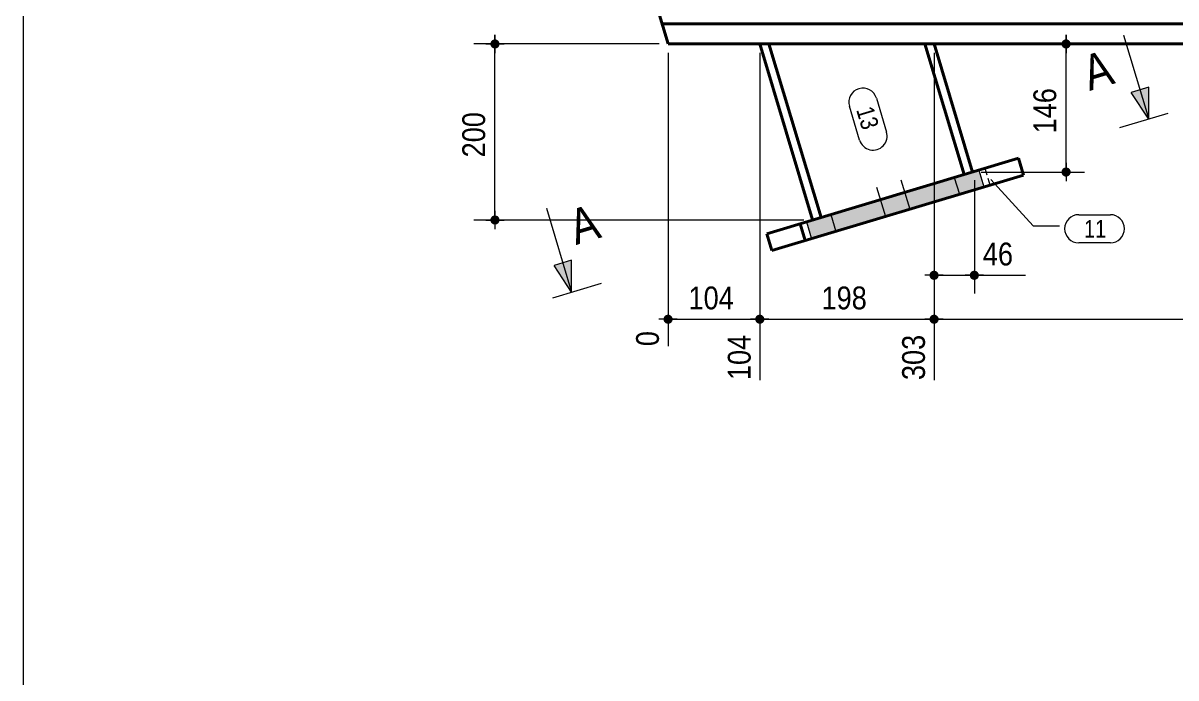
# Model space of a CAD drawing. Header units: millimetres. Extents: x 2 to 584, y 5 to 405.
# Drawn here: x 5 to 136.2, y 220.6 to 295.2 of the extents above; entities that cross this region are included whole.
import ezdxf

# ---------------------------------------------------------------- set-up
doc = ezdxf.new("R2010")
doc.units = ezdxf.units.MM
doc.linetypes.add('CACHE2', pattern=[1.190625, 0.79375, -0.396875])
for name, color, linetype, lineweight in [('Boulon', 7, 'Continuous', 0), ('Cache', 7, 'Continuous', 0), ('Cotation', 7, 'Continuous', 0), ('Couper', 6, 'Continuous', 0), ('Feuille dessin', 5, 'Continuous', 0), ('Piece', 2, 'Continuous', 0), ('Repère pièce', 3, 'Continuous', 0)]:
    doc.layers.add(name, color=color, linetype=linetype, lineweight=lineweight)
doc.styles.add('ARIAL', font='ARIAL.TTF')
doc.styles.add('COMIC_SANS_MS', font='COMIC.TTF')

# ---------------------------------------------------------------- blocks, each defined once
blk = doc.blocks.new('*A18')
at = {"layer": 'Boulon'}
for points in [[(113.78, 278.45), (114.35, 276.53), (97.51, 271.48), (96.93, 273.39)], [(110.99, 277.61), (111.57, 275.7), (94.72, 270.64), (94.15, 272.56)]]:
    blk.add_hatch(color=256, dxfattribs=at).paths.add_polyline_path(points, flags=17)
at = {"layer": 'Boulon', "linetype": 'Continuous', "lineweight": 0}
for p, q in [((113.78, 278.45), (114.35, 276.53)), ((104.92, 277.36), (105.93, 274.01)), ((110.99, 277.61), (111.57, 275.7)), ((102.14, 276.52), (103.15, 273.17)), ((96.93, 273.39), (97.51, 271.48)), ((94.15, 272.56), (94.72, 270.64))]:
    blk.add_line(p, q, dxfattribs=at)
blk = doc.blocks.new('*A19')
at = {"layer": 'Piece', "color": 2, "linetype": 'Continuous', "lineweight": 40}
for p, q in [((78.412442, 292.810591), (64.402442, 339.510591)), ((163.882535, 295.110591), (77.722442, 295.110591)), ((78.412442, 292.810591), (163.882535, 292.810591))]:
    blk.add_line(p, q, dxfattribs=at)
blk = doc.blocks.new('*A27')
at = {"layer": 'Cache', "color": 7, "linetype": 'CACHE2', "lineweight": 20}
for p, q in [((108.689331, 292.810591), (88.852748, 292.810591)), ((94.863836, 272.77363), (113.062536, 278.23324))]:
    blk.add_line(p, q, dxfattribs=at)
at = {"layer": 'Piece', "color": 2, "linetype": 'Continuous', "lineweight": 40}
for p, q in [((88.852748, 292.810591), (94.863836, 272.77363)), ((95.821663, 273.060978), (89.896779, 292.810591)), ((112.104709, 277.945892), (107.6453, 292.810591)), ((113.062536, 278.23324), (108.689331, 292.810591))]:
    blk.add_line(p, q, dxfattribs=at)
blk = doc.blocks.new('*A28')
at = {"layer": 'Cache', "color": 7, "linetype": 'CACHE2', "lineweight": 20}
blk.add_line((115.065642, 276.746111), (114.490946, 278.661763), dxfattribs=at)
at = {"layer": 'Piece', "color": 2, "linetype": 'Continuous', "lineweight": 40}
for p, q in [((89.641796, 271.207018), (118.285135, 279.80002)), ((118.285135, 279.80002), (118.859831, 277.884368)), ((118.859831, 277.884368), (90.216492, 269.291366)), ((93.435985, 272.345275), (94.010681, 270.429622)), ((90.216492, 269.291366), (89.641796, 271.207018))]:
    blk.add_line(p, q, dxfattribs=at)
blk = doc.blocks.new('*A63')
at = {"layer": 'Feuille dessin', "linetype": 'Continuous', "lineweight": 0}
blk.add_line((5, 405), (5, 5), dxfattribs=at)
blk = doc.blocks.new('*A79')
at = {"layer": 'Cotation'}
for points in [[(58.69, 292.29), (58.66, 292.29), (58.64, 292.3), (58.61, 292.3), (58.59, 292.31), (58.56, 292.31), (58.54, 292.32), (58.51, 292.33), (58.49, 292.34), (58.47, 292.35), (58.45, 292.36), (58.42, 292.38), (58.4, 292.39), (58.38, 292.41), (58.36, 292.43), (58.34, 292.44), (58.33, 292.46), (58.31, 292.48), (58.29, 292.5), (58.28, 292.52), (58.27, 292.54), (58.25, 292.57), (58.24, 292.59), (58.23, 292.61), (58.22, 292.64), (58.21, 292.66), (58.21, 292.68), (58.2, 292.71), (58.2, 292.73), (58.19, 292.76), (58.19, 292.79), (58.19, 292.81), (58.19, 292.84), (58.19, 292.86), (58.2, 292.89), (58.2, 292.91), (58.21, 292.94), (58.21, 292.96), (58.22, 292.99), (58.23, 293.01), (58.24, 293.03), (58.25, 293.06), (58.27, 293.08), (58.28, 293.1), (58.29, 293.12), (58.31, 293.14), (58.33, 293.16), (58.34, 293.18), (58.36, 293.2), (58.38, 293.21), (58.4, 293.23), (58.42, 293.24), (58.45, 293.26), (58.47, 293.27), (58.49, 293.28), (58.51, 293.29), (58.54, 293.3), (58.56, 293.31), (58.59, 293.32), (58.61, 293.32), (58.64, 293.32), (58.66, 293.33), (58.69, 293.33), (58.71, 293.33), (58.74, 293.33), (58.76, 293.33), (58.79, 293.32), (58.81, 293.32), (58.84, 293.32), (58.86, 293.31), (58.89, 293.3), (58.91, 293.29), (58.93, 293.28), (58.96, 293.27), (58.98, 293.26), (59, 293.24), (59.02, 293.23), (59.04, 293.21), (59.06, 293.2), (59.08, 293.18), (59.1, 293.16), (59.11, 293.14), (59.13, 293.12), (59.14, 293.1), (59.16, 293.08), (59.17, 293.06), (59.18, 293.03), (59.19, 293.01), (59.2, 292.99), (59.21, 292.96), (59.22, 292.94), (59.22, 292.91), (59.23, 292.89), (59.23, 292.86), (59.23, 292.84), (59.23, 292.81), (59.23, 292.79), (59.23, 292.76), (59.23, 292.73), (59.22, 292.71), (59.22, 292.68), (59.21, 292.66), (59.2, 292.64), (59.19, 292.61), (59.18, 292.59), (59.17, 292.57), (59.16, 292.54), (59.14, 292.52), (59.13, 292.5), (59.11, 292.48), (59.1, 292.46), (59.08, 292.44), (59.06, 292.43), (59.04, 292.41), (59.02, 292.39), (59, 292.38), (58.98, 292.36), (58.96, 292.35), (58.93, 292.34), (58.91, 292.33), (58.89, 292.32), (58.86, 292.31), (58.84, 292.31), (58.81, 292.3), (58.79, 292.3), (58.76, 292.29), (58.74, 292.29), (58.71, 292.29)], [(58.69, 272.25), (58.66, 272.26), (58.64, 272.26), (58.61, 272.26), (58.59, 272.27), (58.56, 272.28), (58.54, 272.28), (58.51, 272.29), (58.49, 272.3), (58.47, 272.32), (58.45, 272.33), (58.42, 272.34), (58.4, 272.36), (58.38, 272.37), (58.36, 272.39), (58.34, 272.41), (58.33, 272.42), (58.31, 272.44), (58.29, 272.46), (58.28, 272.48), (58.27, 272.51), (58.25, 272.53), (58.24, 272.55), (58.23, 272.57), (58.22, 272.6), (58.21, 272.62), (58.21, 272.65), (58.2, 272.67), (58.2, 272.7), (58.19, 272.72), (58.19, 272.75), (58.19, 272.77), (58.19, 272.8), (58.19, 272.82), (58.2, 272.85), (58.2, 272.88), (58.21, 272.9), (58.21, 272.92), (58.22, 272.95), (58.23, 272.97), (58.24, 273), (58.25, 273.02), (58.27, 273.04), (58.28, 273.06), (58.29, 273.08), (58.31, 273.1), (58.33, 273.12), (58.34, 273.14), (58.36, 273.16), (58.38, 273.18), (58.4, 273.19), (58.42, 273.21), (58.45, 273.22), (58.47, 273.23), (58.49, 273.24), (58.51, 273.25), (58.54, 273.26), (58.56, 273.27), (58.59, 273.28), (58.61, 273.28), (58.64, 273.29), (58.66, 273.29), (58.69, 273.29), (58.71, 273.29), (58.74, 273.29), (58.76, 273.29), (58.79, 273.29), (58.81, 273.28), (58.84, 273.28), (58.86, 273.27), (58.89, 273.26), (58.91, 273.25), (58.93, 273.24), (58.96, 273.23), (58.98, 273.22), (59, 273.21), (59.02, 273.19), (59.04, 273.18), (59.06, 273.16), (59.08, 273.14), (59.1, 273.12), (59.11, 273.1), (59.13, 273.08), (59.14, 273.06), (59.16, 273.04), (59.17, 273.02), (59.18, 273), (59.19, 272.97), (59.2, 272.95), (59.21, 272.92), (59.22, 272.9), (59.22, 272.88), (59.23, 272.85), (59.23, 272.82), (59.23, 272.8), (59.23, 272.77), (59.23, 272.75), (59.23, 272.72), (59.23, 272.7), (59.22, 272.67), (59.22, 272.65), (59.21, 272.62), (59.2, 272.6), (59.19, 272.57), (59.18, 272.55), (59.17, 272.53), (59.16, 272.51), (59.14, 272.48), (59.13, 272.46), (59.11, 272.44), (59.1, 272.42), (59.08, 272.41), (59.06, 272.39), (59.04, 272.37), (59.02, 272.36), (59, 272.34), (58.98, 272.33), (58.96, 272.32), (58.93, 272.3), (58.91, 272.29), (58.89, 272.28), (58.86, 272.28), (58.84, 272.27), (58.81, 272.26), (58.79, 272.26), (58.76, 272.26), (58.74, 272.25), (58.71, 272.25)]]:
    blk.add_hatch(color=256, dxfattribs=at).paths.add_polyline_path(points, flags=17)
at = {"layer": 'Cotation', "linetype": 'Continuous', "lineweight": 0}
for p, q in [((77.41, 292.81), (56.29, 292.81)), ((57.67, 292.81), (59.75, 292.81)), ((58.71, 293.85), (58.71, 291.77)), ((58.71, 292.81), (58.71, 293.85)), ((58.71, 272.77), (58.71, 292.81)), ((58.71, 273.81), (58.71, 271.73)), ((93.86, 272.77), (56.29, 272.77)), ((57.67, 272.77), (59.75, 272.77)), ((58.71, 272.77), (58.71, 271.73))]:
    blk.add_line(p, q, dxfattribs=at)
at = {"layer": 'Cotation'}
for p in [(58.71, 292.81), (58.71, 272.77)]:
    blk.add_point(p, dxfattribs=at)
at = {"layer": 'Cotation', "style": 'ARIAL', "width": 0.85}
blk.add_text('200', height=2.6, rotation=90.0002, dxfattribs=at).set_placement((57.59, 279.9))
blk = doc.blocks.new('*A81')
at = {"layer": 'Couper'}
for points in [[(133.13, 287.91), (133.13, 284.25), (131.12, 287.3)], [(67.44, 268.2), (67.44, 264.55), (65.43, 267.6)]]:
    blk.add_hatch(color=256, dxfattribs=at).paths.add_polyline_path(points, flags=17)
at = {"layer": 'Couper', "linetype": 'Continuous', "lineweight": 0}
for p, q in [((130.26, 293.83), (130.26, 293.83)), ((130.26, 293.83), (133.13, 284.25)), ((133.13, 287.91), (131.12, 287.3)), ((133.13, 284.25), (133.13, 287.91)), ((133.13, 284.25), (131.12, 287.3)), ((135.31, 284.91), (129.78, 283.25)), ((64.57, 274.13), (64.57, 274.13)), ((64.57, 274.13), (67.44, 264.55)), ((67.44, 268.2), (65.43, 267.6)), ((67.44, 264.55), (67.44, 268.2)), ((67.44, 264.55), (65.43, 267.6)), ((70.8, 265.55), (65.26, 263.89))]:
    blk.add_line(p, q, dxfattribs=at)
at = {"layer": 'Couper', "style": 'ARIAL', "width": 0.85}
for p in [(126.37, 287.45), (67.92, 269.91)]:
    blk.add_text('A', height=4, rotation=16.7017, dxfattribs=at).set_placement(p)
blk = doc.blocks.new('*A82')
at = {"layer": 'Repère pièce', "linetype": 'Continuous', "lineweight": 0}
for p, q in [((115.152746, 277.370387), (119.950194, 272.123743)), ((125.150194, 273.373743), (128.750585, 273.373743)), ((119.950194, 272.123743), (122.950194, 272.123743)), ((128.750585, 270.173743), (125.150194, 270.173743))]:
    blk.add_line(p, q, dxfattribs=at)
for centre, start, end in [((125.150194, 271.773743), 90, 270), ((128.750585, 271.773743), 270, 90)]:
    blk.add_arc(centre, 1.6, start, end, dxfattribs=at)
at = {"layer": 'Repère pièce', "style": 'COMIC_SANS_MS', "width": 0.85}
blk.add_text('11', height=2, dxfattribs=at).set_placement((125.750194, 270.773743))
blk = doc.blocks.new('*A86')
at = {"layer": 'Repère pièce', "linetype": 'Continuous', "lineweight": 0}
for p, q in [((102.122748, 286.646366), (103.280222, 282.788122)), ((100.215177, 281.868608), (99.057704, 285.726852))]:
    blk.add_line(p, q, dxfattribs=at)
for centre, start, end in [((100.590226, 286.186609), 16.699244, 196.699244), ((101.7477, 282.328365), 196.699244, 16.699244)]:
    blk.add_arc(centre, 1.6, start, end, dxfattribs=at)
at = {"layer": 'Repère pièce', "style": 'COMIC_SANS_MS', "width": 0.85}
blk.add_text('13', height=2, rotation=-73.298491, dxfattribs=at).set_placement((99.804809, 285.324565))
blk = doc.blocks.new('*A91')
at = {"layer": 'Cotation'}
for points in [[(123.69, 292.29), (123.66, 292.29), (123.64, 292.3), (123.61, 292.3), (123.59, 292.31), (123.56, 292.31), (123.54, 292.32), (123.51, 292.33), (123.49, 292.34), (123.47, 292.35), (123.45, 292.36), (123.42, 292.38), (123.4, 292.39), (123.38, 292.41), (123.36, 292.43), (123.34, 292.44), (123.33, 292.46), (123.31, 292.48), (123.29, 292.5), (123.28, 292.52), (123.27, 292.54), (123.25, 292.57), (123.24, 292.59), (123.23, 292.61), (123.22, 292.64), (123.21, 292.66), (123.21, 292.68), (123.2, 292.71), (123.2, 292.73), (123.19, 292.76), (123.19, 292.79), (123.19, 292.81), (123.19, 292.84), (123.19, 292.86), (123.2, 292.89), (123.2, 292.91), (123.21, 292.94), (123.21, 292.96), (123.22, 292.99), (123.23, 293.01), (123.24, 293.03), (123.25, 293.06), (123.27, 293.08), (123.28, 293.1), (123.29, 293.12), (123.31, 293.14), (123.33, 293.16), (123.34, 293.18), (123.36, 293.2), (123.38, 293.21), (123.4, 293.23), (123.42, 293.24), (123.45, 293.26), (123.47, 293.27), (123.49, 293.28), (123.51, 293.29), (123.54, 293.3), (123.56, 293.31), (123.59, 293.32), (123.61, 293.32), (123.64, 293.32), (123.66, 293.33), (123.69, 293.33), (123.71, 293.33), (123.74, 293.33), (123.76, 293.33), (123.79, 293.32), (123.81, 293.32), (123.84, 293.32), (123.86, 293.31), (123.89, 293.3), (123.91, 293.29), (123.93, 293.28), (123.96, 293.27), (123.98, 293.26), (124, 293.24), (124.02, 293.23), (124.04, 293.21), (124.06, 293.2), (124.08, 293.18), (124.1, 293.16), (124.11, 293.14), (124.13, 293.12), (124.14, 293.1), (124.16, 293.08), (124.17, 293.06), (124.18, 293.03), (124.19, 293.01), (124.2, 292.99), (124.21, 292.96), (124.22, 292.94), (124.22, 292.91), (124.23, 292.89), (124.23, 292.86), (124.23, 292.84), (124.23, 292.81), (124.23, 292.79), (124.23, 292.76), (124.23, 292.73), (124.22, 292.71), (124.22, 292.68), (124.21, 292.66), (124.2, 292.64), (124.19, 292.61), (124.18, 292.59), (124.17, 292.57), (124.16, 292.54), (124.14, 292.52), (124.13, 292.5), (124.11, 292.48), (124.1, 292.46), (124.08, 292.44), (124.06, 292.43), (124.04, 292.41), (124.02, 292.39), (124, 292.38), (123.98, 292.36), (123.96, 292.35), (123.93, 292.34), (123.91, 292.33), (123.89, 292.32), (123.86, 292.31), (123.84, 292.31), (123.81, 292.3), (123.79, 292.3), (123.76, 292.29), (123.74, 292.29), (123.71, 292.29)], [(123.69, 277.71), (123.66, 277.72), (123.64, 277.72), (123.61, 277.72), (123.59, 277.73), (123.56, 277.74), (123.54, 277.74), (123.51, 277.75), (123.49, 277.76), (123.47, 277.77), (123.45, 277.79), (123.42, 277.8), (123.4, 277.82), (123.38, 277.83), (123.36, 277.85), (123.34, 277.87), (123.33, 277.88), (123.31, 277.9), (123.29, 277.92), (123.28, 277.94), (123.27, 277.97), (123.25, 277.99), (123.24, 278.01), (123.23, 278.03), (123.22, 278.06), (123.21, 278.08), (123.21, 278.11), (123.2, 278.13), (123.2, 278.16), (123.19, 278.18), (123.19, 278.21), (123.19, 278.23), (123.19, 278.26), (123.19, 278.28), (123.2, 278.31), (123.2, 278.33), (123.21, 278.36), (123.21, 278.38), (123.22, 278.41), (123.23, 278.43), (123.24, 278.46), (123.25, 278.48), (123.27, 278.5), (123.28, 278.52), (123.29, 278.54), (123.31, 278.56), (123.33, 278.58), (123.34, 278.6), (123.36, 278.62), (123.38, 278.64), (123.4, 278.65), (123.42, 278.67), (123.45, 278.68), (123.47, 278.69), (123.49, 278.7), (123.51, 278.71), (123.54, 278.72), (123.56, 278.73), (123.59, 278.74), (123.61, 278.74), (123.64, 278.75), (123.66, 278.75), (123.69, 278.75), (123.71, 278.75), (123.74, 278.75), (123.76, 278.75), (123.79, 278.75), (123.81, 278.74), (123.84, 278.74), (123.86, 278.73), (123.89, 278.72), (123.91, 278.71), (123.93, 278.7), (123.96, 278.69), (123.98, 278.68), (124, 278.67), (124.02, 278.65), (124.04, 278.64), (124.06, 278.62), (124.08, 278.6), (124.1, 278.58), (124.11, 278.56), (124.13, 278.54), (124.14, 278.52), (124.16, 278.5), (124.17, 278.48), (124.18, 278.46), (124.19, 278.43), (124.2, 278.41), (124.21, 278.38), (124.22, 278.36), (124.22, 278.33), (124.23, 278.31), (124.23, 278.28), (124.23, 278.26), (124.23, 278.23), (124.23, 278.21), (124.23, 278.18), (124.23, 278.16), (124.22, 278.13), (124.22, 278.11), (124.21, 278.08), (124.2, 278.06), (124.19, 278.03), (124.18, 278.01), (124.17, 277.99), (124.16, 277.97), (124.14, 277.94), (124.13, 277.92), (124.11, 277.9), (124.1, 277.88), (124.08, 277.87), (124.06, 277.85), (124.04, 277.83), (124.02, 277.82), (124, 277.8), (123.98, 277.79), (123.96, 277.77), (123.93, 277.76), (123.91, 277.75), (123.89, 277.74), (123.86, 277.74), (123.84, 277.73), (123.81, 277.72), (123.79, 277.72), (123.76, 277.72), (123.74, 277.71), (123.71, 277.71)]]:
    blk.add_hatch(color=256, dxfattribs=at).paths.add_polyline_path(points, flags=17)
at = {"layer": 'Cotation', "linetype": 'Continuous', "lineweight": 0}
for p, q in [((109.69, 292.81), (125.79, 292.81)), ((122.67, 292.81), (124.75, 292.81)), ((123.71, 293.85), (123.71, 291.77)), ((123.71, 292.81), (123.71, 293.85)), ((123.71, 278.23), (123.71, 292.81)), ((114.06, 278.23), (125.79, 278.23)), ((122.67, 278.23), (124.75, 278.23)), ((123.71, 279.27), (123.71, 277.19)), ((123.71, 278.23), (123.71, 277.19))]:
    blk.add_line(p, q, dxfattribs=at)
at = {"layer": 'Cotation'}
for p in [(123.71, 292.81), (123.71, 278.23)]:
    blk.add_point(p, dxfattribs=at)
at = {"layer": 'Cotation', "style": 'ARIAL', "width": 0.85}
blk.add_text('146', height=2.6, rotation=90.0002, dxfattribs=at).set_placement((122.59, 282.63))
blk = doc.blocks.new('*A92')
at = {"layer": 'Cotation'}
for points in [[(108.66, 265.96), (108.64, 265.96), (108.61, 265.96), (108.59, 265.97), (108.56, 265.97), (108.54, 265.98), (108.51, 265.99), (108.49, 266), (108.47, 266.01), (108.44, 266.02), (108.42, 266.03), (108.4, 266.04), (108.38, 266.06), (108.36, 266.07), (108.34, 266.09), (108.32, 266.11), (108.3, 266.13), (108.29, 266.15), (108.27, 266.17), (108.26, 266.19), (108.24, 266.21), (108.23, 266.23), (108.22, 266.25), (108.21, 266.28), (108.2, 266.3), (108.19, 266.32), (108.18, 266.35), (108.18, 266.37), (108.17, 266.4), (108.17, 266.42), (108.17, 266.45), (108.17, 266.48), (108.17, 266.5), (108.17, 266.53), (108.17, 266.55), (108.18, 266.58), (108.18, 266.6), (108.19, 266.63), (108.2, 266.65), (108.21, 266.67), (108.22, 266.7), (108.23, 266.72), (108.24, 266.74), (108.26, 266.76), (108.27, 266.79), (108.29, 266.81), (108.3, 266.82), (108.32, 266.84), (108.34, 266.86), (108.36, 266.88), (108.38, 266.89), (108.4, 266.91), (108.42, 266.92), (108.44, 266.93), (108.47, 266.95), (108.49, 266.96), (108.51, 266.97), (108.54, 266.97), (108.56, 266.98), (108.59, 266.99), (108.61, 266.99), (108.64, 266.99), (108.66, 267), (108.69, 267), (108.71, 267), (108.74, 266.99), (108.77, 266.99), (108.79, 266.99), (108.82, 266.98), (108.84, 266.97), (108.86, 266.97), (108.89, 266.96), (108.91, 266.95), (108.93, 266.93), (108.96, 266.92), (108.98, 266.91), (109, 266.89), (109.02, 266.88), (109.04, 266.86), (109.06, 266.84), (109.07, 266.82), (109.09, 266.81), (109.11, 266.79), (109.12, 266.76), (109.14, 266.74), (109.15, 266.72), (109.16, 266.7), (109.17, 266.67), (109.18, 266.65), (109.19, 266.63), (109.19, 266.6), (109.2, 266.58), (109.2, 266.55), (109.21, 266.53), (109.21, 266.5), (109.21, 266.48), (109.21, 266.45), (109.21, 266.42), (109.2, 266.4), (109.2, 266.37), (109.19, 266.35), (109.19, 266.32), (109.18, 266.3), (109.17, 266.28), (109.16, 266.25), (109.15, 266.23), (109.14, 266.21), (109.12, 266.19), (109.11, 266.17), (109.09, 266.15), (109.07, 266.13), (109.06, 266.11), (109.04, 266.09), (109.02, 266.07), (109, 266.06), (108.98, 266.04), (108.96, 266.03), (108.93, 266.02), (108.91, 266.01), (108.89, 266), (108.86, 265.99), (108.84, 265.98), (108.82, 265.97), (108.79, 265.97), (108.77, 265.96), (108.74, 265.96), (108.71, 265.96), (108.69, 265.96)], [(113.24, 265.96), (113.22, 265.96), (113.19, 265.96), (113.17, 265.97), (113.14, 265.97), (113.12, 265.98), (113.09, 265.99), (113.07, 266), (113.05, 266.01), (113.02, 266.02), (113, 266.03), (112.98, 266.04), (112.96, 266.06), (112.94, 266.07), (112.92, 266.09), (112.9, 266.11), (112.88, 266.13), (112.87, 266.15), (112.85, 266.17), (112.84, 266.19), (112.82, 266.21), (112.81, 266.23), (112.8, 266.25), (112.79, 266.28), (112.78, 266.3), (112.77, 266.32), (112.77, 266.35), (112.76, 266.37), (112.76, 266.4), (112.75, 266.42), (112.75, 266.45), (112.75, 266.48), (112.75, 266.5), (112.75, 266.53), (112.76, 266.55), (112.76, 266.58), (112.77, 266.6), (112.77, 266.63), (112.78, 266.65), (112.79, 266.67), (112.8, 266.7), (112.81, 266.72), (112.82, 266.74), (112.84, 266.76), (112.85, 266.79), (112.87, 266.81), (112.88, 266.82), (112.9, 266.84), (112.92, 266.86), (112.94, 266.88), (112.96, 266.89), (112.98, 266.91), (113, 266.92), (113.02, 266.93), (113.05, 266.95), (113.07, 266.96), (113.09, 266.97), (113.12, 266.97), (113.14, 266.98), (113.17, 266.99), (113.19, 266.99), (113.22, 266.99), (113.24, 267), (113.27, 267), (113.3, 267), (113.32, 266.99), (113.35, 266.99), (113.37, 266.99), (113.4, 266.98), (113.42, 266.97), (113.44, 266.97), (113.47, 266.96), (113.49, 266.95), (113.51, 266.93), (113.54, 266.92), (113.56, 266.91), (113.58, 266.89), (113.6, 266.88), (113.62, 266.86), (113.64, 266.84), (113.66, 266.82), (113.67, 266.81), (113.69, 266.79), (113.7, 266.76), (113.72, 266.74), (113.73, 266.72), (113.74, 266.7), (113.75, 266.67), (113.76, 266.65), (113.77, 266.63), (113.77, 266.6), (113.78, 266.58), (113.78, 266.55), (113.79, 266.53), (113.79, 266.5), (113.79, 266.48), (113.79, 266.45), (113.79, 266.42), (113.78, 266.4), (113.78, 266.37), (113.77, 266.35), (113.77, 266.32), (113.76, 266.3), (113.75, 266.28), (113.74, 266.25), (113.73, 266.23), (113.72, 266.21), (113.7, 266.19), (113.69, 266.17), (113.67, 266.15), (113.66, 266.13), (113.64, 266.11), (113.62, 266.09), (113.6, 266.07), (113.58, 266.06), (113.56, 266.04), (113.54, 266.03), (113.51, 266.02), (113.49, 266.01), (113.47, 266), (113.44, 265.99), (113.42, 265.98), (113.4, 265.97), (113.37, 265.97), (113.35, 265.96), (113.32, 265.96), (113.3, 265.96), (113.27, 265.96)]]:
    blk.add_hatch(color=256, dxfattribs=at).paths.add_polyline_path(points, flags=17)
at = {"layer": 'Cotation', "linetype": 'Continuous', "lineweight": 0}
for p, q in [((108.69, 291.81), (108.69, 264.4)), ((113.27, 277.3), (113.27, 264.4)), ((109.73, 266.48), (107.65, 266.48)), ((108.69, 266.48), (107.65, 266.48)), ((108.69, 267.52), (108.69, 265.44)), ((108.69, 266.48), (113.27, 266.48)), ((114.31, 266.48), (112.23, 266.48)), ((113.27, 267.52), (113.27, 265.44)), ((113.27, 266.48), (119.08, 266.48)), ((113.27, 266.48), (119.08, 266.48))]:
    blk.add_line(p, q, dxfattribs=at)
at = {"layer": 'Cotation'}
for p in [(108.69, 266.48), (113.27, 266.48)]:
    blk.add_point(p, dxfattribs=at)
at = {"layer": 'Cotation', "style": 'ARIAL', "width": 0.85}
blk.add_text('46', height=2.6, dxfattribs=at).set_placement((114.24, 267.6))
blk = doc.blocks.new('*A95')
at = {"layer": 'Cotation'}
for points in [[(78.39, 260.96), (78.36, 260.96), (78.34, 260.96), (78.31, 260.97), (78.29, 260.97), (78.26, 260.98), (78.24, 260.99), (78.21, 261), (78.19, 261.01), (78.17, 261.02), (78.15, 261.03), (78.12, 261.04), (78.1, 261.06), (78.08, 261.07), (78.06, 261.09), (78.04, 261.11), (78.03, 261.13), (78.01, 261.15), (77.99, 261.17), (77.98, 261.19), (77.97, 261.21), (77.95, 261.23), (77.94, 261.25), (77.93, 261.28), (77.92, 261.3), (77.91, 261.32), (77.91, 261.35), (77.9, 261.37), (77.9, 261.4), (77.89, 261.42), (77.89, 261.45), (77.89, 261.48), (77.89, 261.5), (77.89, 261.53), (77.9, 261.55), (77.9, 261.58), (77.91, 261.6), (77.91, 261.63), (77.92, 261.65), (77.93, 261.67), (77.94, 261.7), (77.95, 261.72), (77.97, 261.74), (77.98, 261.76), (77.99, 261.79), (78.01, 261.81), (78.03, 261.82), (78.04, 261.84), (78.06, 261.86), (78.08, 261.88), (78.1, 261.89), (78.12, 261.91), (78.15, 261.92), (78.17, 261.93), (78.19, 261.95), (78.21, 261.96), (78.24, 261.97), (78.26, 261.97), (78.29, 261.98), (78.31, 261.99), (78.34, 261.99), (78.36, 261.99), (78.39, 262), (78.41, 262), (78.44, 262), (78.46, 261.99), (78.49, 261.99), (78.51, 261.99), (78.54, 261.98), (78.56, 261.97), (78.59, 261.97), (78.61, 261.96), (78.63, 261.95), (78.66, 261.93), (78.68, 261.92), (78.7, 261.91), (78.72, 261.89), (78.74, 261.88), (78.76, 261.86), (78.78, 261.84), (78.8, 261.82), (78.81, 261.81), (78.83, 261.79), (78.84, 261.76), (78.86, 261.74), (78.87, 261.72), (78.88, 261.7), (78.89, 261.67), (78.9, 261.65), (78.91, 261.63), (78.92, 261.6), (78.92, 261.58), (78.93, 261.55), (78.93, 261.53), (78.93, 261.5), (78.93, 261.48), (78.93, 261.45), (78.93, 261.42), (78.93, 261.4), (78.92, 261.37), (78.92, 261.35), (78.91, 261.32), (78.9, 261.3), (78.89, 261.28), (78.88, 261.25), (78.87, 261.23), (78.86, 261.21), (78.84, 261.19), (78.83, 261.17), (78.81, 261.15), (78.8, 261.13), (78.78, 261.11), (78.76, 261.09), (78.74, 261.07), (78.72, 261.06), (78.7, 261.04), (78.68, 261.03), (78.66, 261.02), (78.63, 261.01), (78.61, 261), (78.59, 260.99), (78.56, 260.98), (78.54, 260.97), (78.51, 260.97), (78.49, 260.96), (78.46, 260.96), (78.44, 260.96), (78.41, 260.96)], [(88.83, 260.96), (88.8, 260.96), (88.78, 260.96), (88.75, 260.97), (88.73, 260.97), (88.7, 260.98), (88.68, 260.99), (88.65, 261), (88.63, 261.01), (88.61, 261.02), (88.59, 261.03), (88.56, 261.04), (88.54, 261.06), (88.52, 261.07), (88.5, 261.09), (88.49, 261.11), (88.47, 261.13), (88.45, 261.15), (88.44, 261.17), (88.42, 261.19), (88.41, 261.21), (88.39, 261.23), (88.38, 261.25), (88.37, 261.28), (88.36, 261.3), (88.36, 261.32), (88.35, 261.35), (88.34, 261.37), (88.34, 261.4), (88.34, 261.42), (88.33, 261.45), (88.33, 261.48), (88.33, 261.5), (88.34, 261.53), (88.34, 261.55), (88.34, 261.58), (88.35, 261.6), (88.36, 261.63), (88.36, 261.65), (88.37, 261.67), (88.38, 261.7), (88.39, 261.72), (88.41, 261.74), (88.42, 261.76), (88.44, 261.79), (88.45, 261.81), (88.47, 261.82), (88.49, 261.84), (88.5, 261.86), (88.52, 261.88), (88.54, 261.89), (88.56, 261.91), (88.59, 261.92), (88.61, 261.93), (88.63, 261.95), (88.65, 261.96), (88.68, 261.97), (88.7, 261.97), (88.73, 261.98), (88.75, 261.99), (88.78, 261.99), (88.8, 261.99), (88.83, 262), (88.85, 262), (88.88, 262), (88.9, 261.99), (88.93, 261.99), (88.95, 261.99), (88.98, 261.98), (89, 261.97), (89.03, 261.97), (89.05, 261.96), (89.08, 261.95), (89.1, 261.93), (89.12, 261.92), (89.14, 261.91), (89.16, 261.89), (89.18, 261.88), (89.2, 261.86), (89.22, 261.84), (89.24, 261.82), (89.25, 261.81), (89.27, 261.79), (89.29, 261.76), (89.3, 261.74), (89.31, 261.72), (89.32, 261.7), (89.33, 261.67), (89.34, 261.65), (89.35, 261.63), (89.36, 261.6), (89.36, 261.58), (89.37, 261.55), (89.37, 261.53), (89.37, 261.5), (89.37, 261.48), (89.37, 261.45), (89.37, 261.42), (89.37, 261.4), (89.36, 261.37), (89.36, 261.35), (89.35, 261.32), (89.34, 261.3), (89.33, 261.28), (89.32, 261.25), (89.31, 261.23), (89.3, 261.21), (89.29, 261.19), (89.27, 261.17), (89.25, 261.15), (89.24, 261.13), (89.22, 261.11), (89.2, 261.09), (89.18, 261.07), (89.16, 261.06), (89.14, 261.04), (89.12, 261.03), (89.1, 261.02), (89.08, 261.01), (89.05, 261), (89.03, 260.99), (89, 260.98), (88.98, 260.97), (88.95, 260.97), (88.93, 260.96), (88.9, 260.96), (88.88, 260.96), (88.85, 260.96)]]:
    blk.add_hatch(color=256, dxfattribs=at).paths.add_polyline_path(points, flags=17)
at = {"layer": 'Cotation', "linetype": 'Continuous', "lineweight": 0}
for p, q in [((78.41, 291.81), (78.41, 258.41)), ((88.85, 291.81), (88.85, 254.55)), ((78.41, 262.52), (78.41, 260.44)), ((88.85, 262.52), (88.85, 260.44)), ((79.45, 261.48), (77.37, 261.48)), ((78.41, 261.48), (77.37, 261.48)), ((78.41, 261.48), (88.85, 261.48)), ((89.89, 261.48), (87.81, 261.48)), ((88.85, 261.48), (89.89, 261.48))]:
    blk.add_line(p, q, dxfattribs=at)
at = {"layer": 'Cotation'}
for p in [(78.41, 261.48), (88.85, 261.48)]:
    blk.add_point(p, dxfattribs=at)
at = {"layer": 'Cotation', "style": 'ARIAL', "width": 0.85}
blk.add_text('104', height=2.6, dxfattribs=at).set_placement((80.74, 262.6))
for s, p in [('0', (77.37, 258.41)), ('104', (87.81, 254.55))]:
    blk.add_text(s, height=2.6, rotation=90.0002, dxfattribs=at).set_placement(p)
blk = doc.blocks.new('*A96')
at = {"layer": 'Cotation'}
for points in [[(88.83, 260.96), (88.8, 260.96), (88.78, 260.96), (88.75, 260.97), (88.73, 260.97), (88.7, 260.98), (88.68, 260.99), (88.65, 261), (88.63, 261.01), (88.61, 261.02), (88.59, 261.03), (88.56, 261.04), (88.54, 261.06), (88.52, 261.07), (88.5, 261.09), (88.49, 261.11), (88.47, 261.13), (88.45, 261.15), (88.44, 261.17), (88.42, 261.19), (88.41, 261.21), (88.39, 261.23), (88.38, 261.25), (88.37, 261.28), (88.36, 261.3), (88.36, 261.32), (88.35, 261.35), (88.34, 261.37), (88.34, 261.4), (88.34, 261.42), (88.33, 261.45), (88.33, 261.48), (88.33, 261.5), (88.34, 261.53), (88.34, 261.55), (88.34, 261.58), (88.35, 261.6), (88.36, 261.63), (88.36, 261.65), (88.37, 261.67), (88.38, 261.7), (88.39, 261.72), (88.41, 261.74), (88.42, 261.76), (88.44, 261.79), (88.45, 261.81), (88.47, 261.82), (88.49, 261.84), (88.5, 261.86), (88.52, 261.88), (88.54, 261.89), (88.56, 261.91), (88.59, 261.92), (88.61, 261.93), (88.63, 261.95), (88.65, 261.96), (88.68, 261.97), (88.7, 261.97), (88.73, 261.98), (88.75, 261.99), (88.78, 261.99), (88.8, 261.99), (88.83, 262), (88.85, 262), (88.88, 262), (88.9, 261.99), (88.93, 261.99), (88.95, 261.99), (88.98, 261.98), (89, 261.97), (89.03, 261.97), (89.05, 261.96), (89.08, 261.95), (89.1, 261.93), (89.12, 261.92), (89.14, 261.91), (89.16, 261.89), (89.18, 261.88), (89.2, 261.86), (89.22, 261.84), (89.24, 261.82), (89.25, 261.81), (89.27, 261.79), (89.29, 261.76), (89.3, 261.74), (89.31, 261.72), (89.32, 261.7), (89.33, 261.67), (89.34, 261.65), (89.35, 261.63), (89.36, 261.6), (89.36, 261.58), (89.37, 261.55), (89.37, 261.53), (89.37, 261.5), (89.37, 261.48), (89.37, 261.45), (89.37, 261.42), (89.37, 261.4), (89.36, 261.37), (89.36, 261.35), (89.35, 261.32), (89.34, 261.3), (89.33, 261.28), (89.32, 261.25), (89.31, 261.23), (89.3, 261.21), (89.29, 261.19), (89.27, 261.17), (89.25, 261.15), (89.24, 261.13), (89.22, 261.11), (89.2, 261.09), (89.18, 261.07), (89.16, 261.06), (89.14, 261.04), (89.12, 261.03), (89.1, 261.02), (89.08, 261.01), (89.05, 261), (89.03, 260.99), (89, 260.98), (88.98, 260.97), (88.95, 260.97), (88.93, 260.96), (88.9, 260.96), (88.88, 260.96), (88.85, 260.96)], [(108.66, 260.96), (108.64, 260.96), (108.61, 260.96), (108.59, 260.97), (108.56, 260.97), (108.54, 260.98), (108.51, 260.99), (108.49, 261), (108.47, 261.01), (108.44, 261.02), (108.42, 261.03), (108.4, 261.04), (108.38, 261.06), (108.36, 261.07), (108.34, 261.09), (108.32, 261.11), (108.3, 261.13), (108.29, 261.15), (108.27, 261.17), (108.26, 261.19), (108.24, 261.21), (108.23, 261.23), (108.22, 261.25), (108.21, 261.28), (108.2, 261.3), (108.19, 261.32), (108.18, 261.35), (108.18, 261.37), (108.17, 261.4), (108.17, 261.42), (108.17, 261.45), (108.17, 261.48), (108.17, 261.5), (108.17, 261.53), (108.17, 261.55), (108.18, 261.58), (108.18, 261.6), (108.19, 261.63), (108.2, 261.65), (108.21, 261.67), (108.22, 261.7), (108.23, 261.72), (108.24, 261.74), (108.26, 261.76), (108.27, 261.79), (108.29, 261.81), (108.3, 261.82), (108.32, 261.84), (108.34, 261.86), (108.36, 261.88), (108.38, 261.89), (108.4, 261.91), (108.42, 261.92), (108.44, 261.93), (108.47, 261.95), (108.49, 261.96), (108.51, 261.97), (108.54, 261.97), (108.56, 261.98), (108.59, 261.99), (108.61, 261.99), (108.64, 261.99), (108.66, 262), (108.69, 262), (108.71, 262), (108.74, 261.99), (108.77, 261.99), (108.79, 261.99), (108.82, 261.98), (108.84, 261.97), (108.86, 261.97), (108.89, 261.96), (108.91, 261.95), (108.93, 261.93), (108.96, 261.92), (108.98, 261.91), (109, 261.89), (109.02, 261.88), (109.04, 261.86), (109.06, 261.84), (109.07, 261.82), (109.09, 261.81), (109.11, 261.79), (109.12, 261.76), (109.14, 261.74), (109.15, 261.72), (109.16, 261.7), (109.17, 261.67), (109.18, 261.65), (109.19, 261.63), (109.19, 261.6), (109.2, 261.58), (109.2, 261.55), (109.21, 261.53), (109.21, 261.5), (109.21, 261.48), (109.21, 261.45), (109.21, 261.42), (109.2, 261.4), (109.2, 261.37), (109.19, 261.35), (109.19, 261.32), (109.18, 261.3), (109.17, 261.28), (109.16, 261.25), (109.15, 261.23), (109.14, 261.21), (109.12, 261.19), (109.11, 261.17), (109.09, 261.15), (109.07, 261.13), (109.06, 261.11), (109.04, 261.09), (109.02, 261.07), (109, 261.06), (108.98, 261.04), (108.96, 261.03), (108.93, 261.02), (108.91, 261.01), (108.89, 261), (108.86, 260.99), (108.84, 260.98), (108.82, 260.97), (108.79, 260.97), (108.77, 260.96), (108.74, 260.96), (108.71, 260.96), (108.69, 260.96)]]:
    blk.add_hatch(color=256, dxfattribs=at).paths.add_polyline_path(points, flags=17)
at = {"layer": 'Cotation', "linetype": 'Continuous', "lineweight": 0}
for p, q in [((88.85, 291.81), (88.85, 254.55)), ((108.69, 291.81), (108.69, 254.55)), ((88.85, 262.52), (88.85, 260.44)), ((108.69, 262.52), (108.69, 260.44)), ((89.89, 261.48), (87.81, 261.48)), ((88.85, 261.48), (87.81, 261.48)), ((88.85, 261.48), (108.69, 261.48)), ((109.73, 261.48), (107.65, 261.48)), ((108.69, 261.48), (109.73, 261.48))]:
    blk.add_line(p, q, dxfattribs=at)
at = {"layer": 'Cotation'}
for p in [(88.85, 261.48), (108.69, 261.48)]:
    blk.add_point(p, dxfattribs=at)
at = {"layer": 'Cotation', "style": 'ARIAL', "width": 0.85}
blk.add_text('198', height=2.6, dxfattribs=at).set_placement((95.88, 262.6))
blk.add_text('303', height=2.6, rotation=90.0002, dxfattribs=at).set_placement((107.65, 254.55))
blk = doc.blocks.new('*A97')
at = {"layer": 'Cotation'}
blk.add_hatch(color=256, dxfattribs=at).paths.add_polyline_path([(108.66, 260.96), (108.64, 260.96), (108.61, 260.96), (108.59, 260.97), (108.56, 260.97), (108.54, 260.98), (108.51, 260.99), (108.49, 261), (108.47, 261.01), (108.44, 261.02), (108.42, 261.03), (108.4, 261.04), (108.38, 261.06), (108.36, 261.07), (108.34, 261.09), (108.32, 261.11), (108.3, 261.13), (108.29, 261.15), (108.27, 261.17), (108.26, 261.19), (108.24, 261.21), (108.23, 261.23), (108.22, 261.25), (108.21, 261.28), (108.2, 261.3), (108.19, 261.32), (108.18, 261.35), (108.18, 261.37), (108.17, 261.4), (108.17, 261.42), (108.17, 261.45), (108.17, 261.48), (108.17, 261.5), (108.17, 261.53), (108.17, 261.55), (108.18, 261.58), (108.18, 261.6), (108.19, 261.63), (108.2, 261.65), (108.21, 261.67), (108.22, 261.7), (108.23, 261.72), (108.24, 261.74), (108.26, 261.76), (108.27, 261.79), (108.29, 261.81), (108.3, 261.82), (108.32, 261.84), (108.34, 261.86), (108.36, 261.88), (108.38, 261.89), (108.4, 261.91), (108.42, 261.92), (108.44, 261.93), (108.47, 261.95), (108.49, 261.96), (108.51, 261.97), (108.54, 261.97), (108.56, 261.98), (108.59, 261.99), (108.61, 261.99), (108.64, 261.99), (108.66, 262), (108.69, 262), (108.71, 262), (108.74, 261.99), (108.77, 261.99), (108.79, 261.99), (108.82, 261.98), (108.84, 261.97), (108.86, 261.97), (108.89, 261.96), (108.91, 261.95), (108.93, 261.93), (108.96, 261.92), (108.98, 261.91), (109, 261.89), (109.02, 261.88), (109.04, 261.86), (109.06, 261.84), (109.07, 261.82), (109.09, 261.81), (109.11, 261.79), (109.12, 261.76), (109.14, 261.74), (109.15, 261.72), (109.16, 261.7), (109.17, 261.67), (109.18, 261.65), (109.19, 261.63), (109.19, 261.6), (109.2, 261.58), (109.2, 261.55), (109.21, 261.53), (109.21, 261.5), (109.21, 261.48), (109.21, 261.45), (109.21, 261.42), (109.2, 261.4), (109.2, 261.37), (109.19, 261.35), (109.19, 261.32), (109.18, 261.3), (109.17, 261.28), (109.16, 261.25), (109.15, 261.23), (109.14, 261.21), (109.12, 261.19), (109.11, 261.17), (109.09, 261.15), (109.07, 261.13), (109.06, 261.11), (109.04, 261.09), (109.02, 261.07), (109, 261.06), (108.98, 261.04), (108.96, 261.03), (108.93, 261.02), (108.91, 261.01), (108.89, 261), (108.86, 260.99), (108.84, 260.98), (108.82, 260.97), (108.79, 260.97), (108.77, 260.96), (108.74, 260.96), (108.71, 260.96), (108.69, 260.96)], flags=17)
at = {"layer": 'Cotation', "linetype": 'Continuous', "lineweight": 0}
for p, q in [((108.69, 291.81), (108.69, 254.55)), ((108.69, 262.52), (108.69, 260.44)), ((109.73, 261.48), (107.65, 261.48)), ((108.69, 261.48), (107.65, 261.48)), ((108.69, 261.48), (321.56, 261.48))]:
    blk.add_line(p, q, dxfattribs=at)
at = {"layer": 'Cotation'}
blk.add_point((108.69, 261.48), dxfattribs=at)

msp = doc.modelspace()

# ---------------------------------------------------------------- block references
at = {"lineweight": 0}
for name in ['*A63', '*A19', '*A79', '*A81', '*A27', '*A91', '*A95', '*A96', '*A92', '*A97', '*A86', '*A28', '*A18', '*A82']:
    msp.add_blockref(name, (0, 0), dxfattribs=at)

doc.saveas('drawing.dxf')
